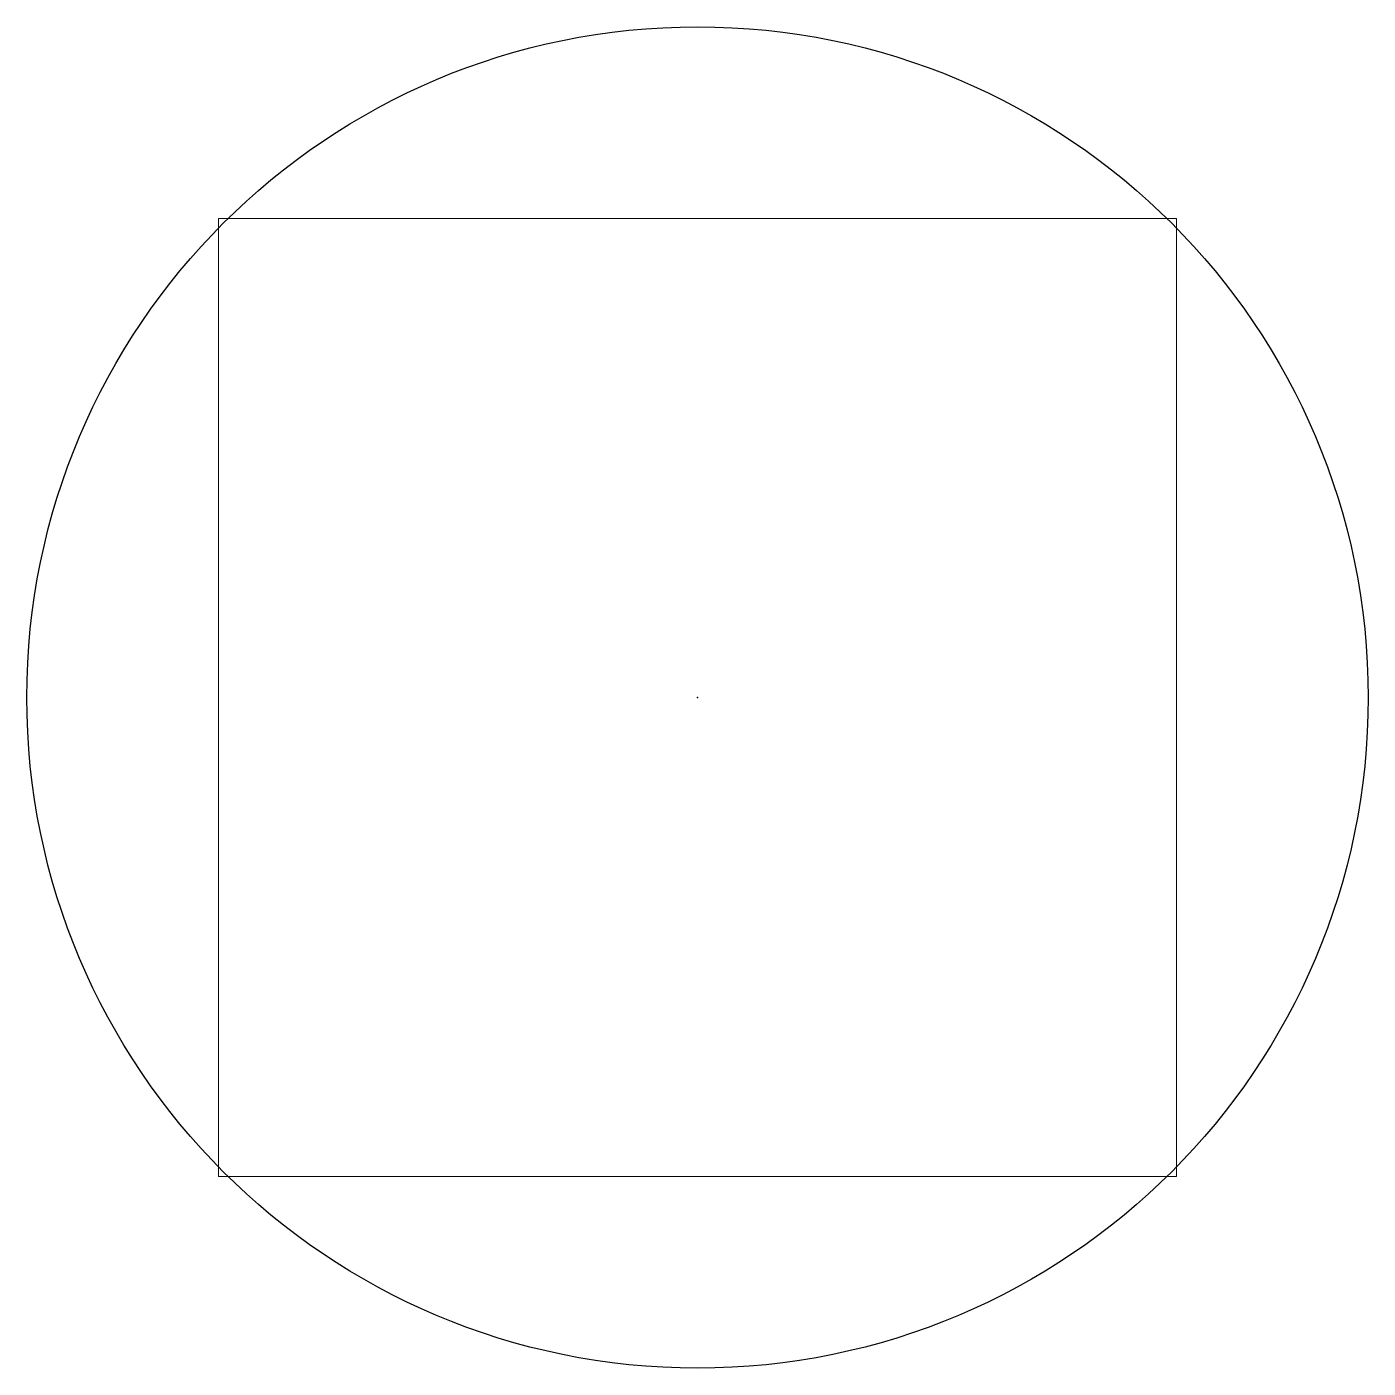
# Model space of a CAD drawing. Header units: metres. Extents: x -22838.36 to -22836.61, y 38376.06 to 38377.81.
import ezdxf

# ---------------------------------------------------------------- set-up
doc = ezdxf.new("R2010")
doc.units = ezdxf.units.M
doc.layers.add('GN_g_geod_toc', color=7, linetype='Continuous')

# ---------------------------------------------------------------- blocks, each defined once
blk = doc.blocks.new('130010')
at = {"color": 0, "lineweight": 9}
blk.add_lwpolyline([(-1.25, -1.25), (1.25, -1.25), (1.25, 1.25), (-1.25, 1.25)], close=True, dxfattribs=at)
blk.add_circle((0, 0), 1.75)
blk.add_point((0, 0))

msp = doc.modelspace()

# ---------------------------------------------------------------- block references
at = {"layer": 'GN_g_geod_toc', "xscale": 0.5, "yscale": 0.5, "zscale": 0.5}
msp.add_blockref('130010', (-22837.4818, 38376.9321), dxfattribs=at)

doc.saveas('drawing.dxf')
